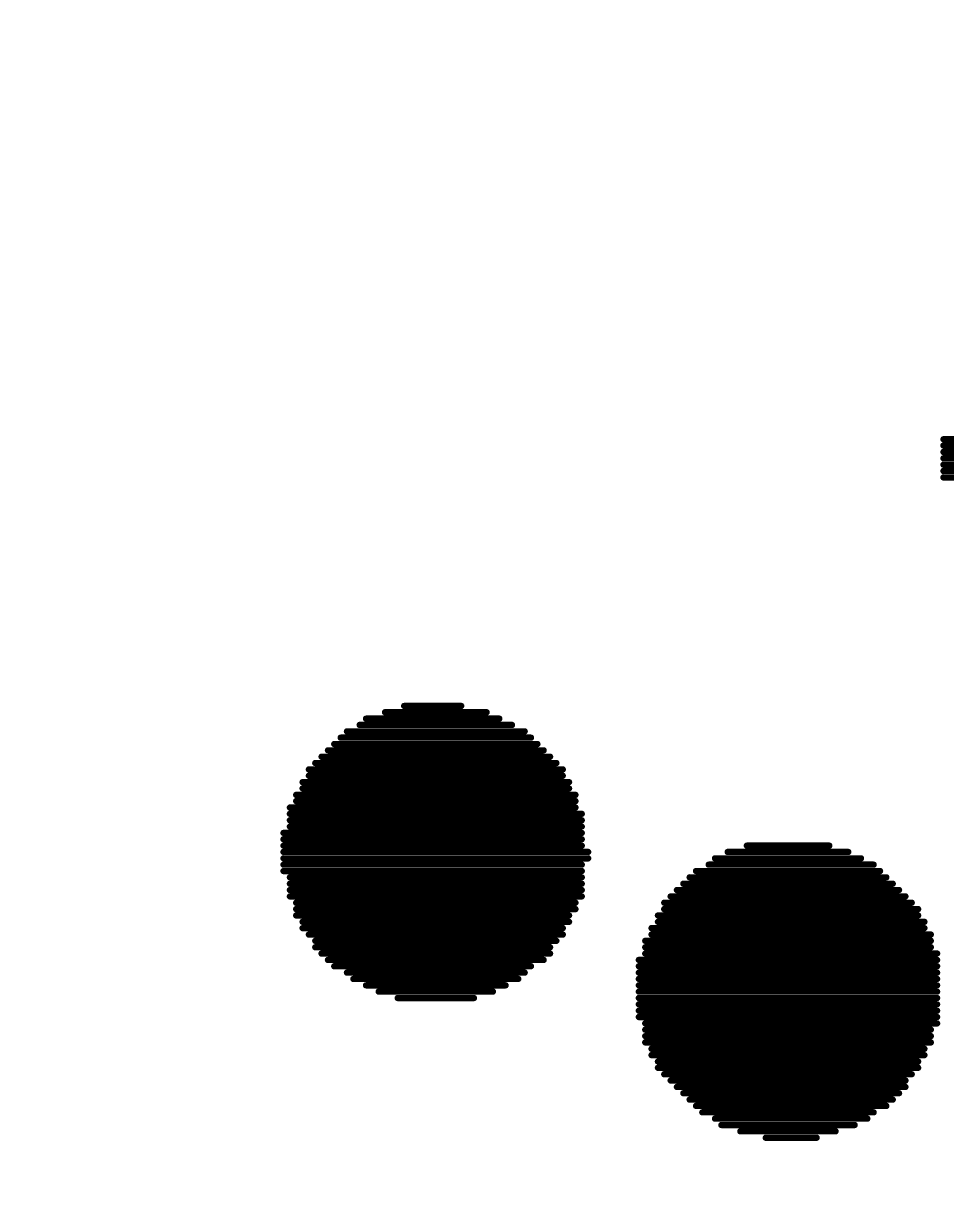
# Model space of a CAD drawing. Header units: millimetres. Extents: x -46.4 to 46.4, y -47.3 to 46.4.
# Drawn here: x -20.061 to -19.138, y -1.382 to -0.213 of the extents above; entities that cross this region are included whole.
import ezdxf

# ---------------------------------------------------------------- set-up
doc = ezdxf.new("R2010")
doc.units = ezdxf.units.MM
doc.layers.add('BottomOverlay', color=54, linetype='Continuous')
doc.layers.add('Mechanical1', color=6, linetype='Continuous')

# ---------------------------------------------------------------- blocks, each defined once
blk = doc.blocks.new('________2')
at = {"layer": 'BottomOverlay', "const_width": 0.00635}
for points in [[(4.8593, -3.6293), (5.1577, -3.6293)], [(4.8593, -3.6356), (5.1641, -3.6356)], [(4.8593, -3.642), (5.1641, -3.642)], [(4.8593, -3.6483), (5.1641, -3.6483)], [(4.8593, -3.6547), (5.1641, -3.6547)], [(4.8593, -3.661), (5.1641, -3.661)], [(4.8593, -3.6674), (5.1577, -3.6674)], [(4.3005, -3.9023), (4.4021, -3.9023)], [(4.3195, -3.896), (4.3767, -3.896)], [(4.2751, -3.915), (4.4275, -3.915)], [(4.2814, -3.9087), (4.4148, -3.9087)], [(4.256, -3.9277), (4.4465, -3.9277)], [(4.2624, -3.9214), (4.4402, -3.9214)], [(4.2433, -3.9404), (4.4592, -3.9404)], [(4.2497, -3.9341), (4.4529, -3.9341)], [(4.237, -3.9468), (4.4656, -3.9468)], [(4.2243, -3.9595), (4.4783, -3.9595)], [(4.2306, -3.9531), (4.4719, -3.9531)], [(4.2179, -3.9722), (4.4846, -3.9722)], [(4.2243, -3.9658), (4.4783, -3.9658)], [(4.2116, -3.9849), (4.491, -3.9849)], [(4.2179, -3.9785), (4.4846, -3.9785)], [(4.2052, -3.9976), (4.491, -3.9976)], [(4.2116, -3.9912), (4.491, -3.9912)], [(4.2052, -4.0039), (4.4973, -4.0039)], [(4.2052, -4.0103), (4.4973, -4.0103)], [(4.2052, -4.0166), (4.4973, -4.0166)], [(4.1989, -4.023), (4.4973, -4.023)], [(4.1989, -4.0293), (4.4973, -4.0293)], [(4.1989, -4.0357), (4.4973, -4.0357)], [(4.1989, -4.042), (4.5037, -4.042)], [(4.6434, -4.042), (4.764, -4.042)], [(4.6624, -4.0357), (4.745, -4.0357)], [(4.1989, -4.0484), (4.5037, -4.0484)], [(4.1989, -4.0547), (4.4973, -4.0547)], [(4.6243, -4.0547), (4.7894, -4.0547)], [(4.6307, -4.0484), (4.7767, -4.0484)], [(4.1989, -4.0611), (4.4973, -4.0611)], [(4.2052, -4.0674), (4.4973, -4.0674)], [(4.6053, -4.0674), (4.8021, -4.0674)], [(4.6116, -4.0611), (4.7958, -4.0611)], [(4.2052, -4.0738), (4.4973, -4.0738)], [(4.2052, -4.0801), (4.4973, -4.0801)], [(4.5926, -4.0801), (4.8148, -4.0801)], [(4.5989, -4.0738), (4.8085, -4.0738)], [(4.2052, -4.0865), (4.4973, -4.0865)], [(4.5862, -4.0865), (4.8212, -4.0865)], [(4.2116, -4.0928), (4.491, -4.0928)], [(4.2116, -4.0992), (4.491, -4.0992)], [(4.5799, -4.0928), (4.8275, -4.0928)], [(4.5799, -4.0992), (4.8339, -4.0992)], [(4.2116, -4.1055), (4.4846, -4.1055)], [(4.2179, -4.1119), (4.4846, -4.1119)], [(4.5735, -4.1055), (4.8339, -4.1055)], [(4.5735, -4.1119), (4.8402, -4.1119)], [(4.2179, -4.1182), (4.4783, -4.1182)], [(4.2243, -4.1246), (4.4783, -4.1246)], [(4.5672, -4.1182), (4.8402, -4.1182)], [(4.5672, -4.1246), (4.8466, -4.1246)], [(4.2306, -4.1309), (4.4719, -4.1309)], [(4.2306, -4.1373), (4.4656, -4.1373)], [(4.5608, -4.1309), (4.8466, -4.1309)], [(4.5608, -4.1373), (4.8466, -4.1373)], [(4.237, -4.1436), (4.4656, -4.1436)], [(4.2433, -4.15), (4.4592, -4.15)], [(4.5545, -4.15), (4.8529, -4.15)], [(4.5608, -4.1436), (4.8529, -4.1436)], [(4.2497, -4.1563), (4.4465, -4.1563)], [(4.2624, -4.1627), (4.4402, -4.1627)], [(4.5545, -4.1563), (4.8529, -4.1563)], [(4.5545, -4.1627), (4.8529, -4.1627)], [(4.2687, -4.169), (4.4338, -4.169)], [(4.5545, -4.169), (4.8529, -4.169)], [(4.2814, -4.1754), (4.4211, -4.1754)], [(4.2941, -4.1817), (4.4084, -4.1817)], [(4.5545, -4.1754), (4.8529, -4.1754)], [(4.5545, -4.1817), (4.8529, -4.1817)], [(4.3132, -4.1881), (4.3894, -4.1881)], [(4.5545, -4.1881), (4.8529, -4.1881)], [(4.5545, -4.1944), (4.8529, -4.1944)], [(4.5545, -4.2008), (4.8529, -4.2008)], [(4.5545, -4.2071), (4.8529, -4.2071)], [(4.5608, -4.2135), (4.8529, -4.2135)], [(4.5608, -4.2198), (4.8466, -4.2198)], [(4.5608, -4.2262), (4.8466, -4.2262)], [(4.5608, -4.2325), (4.8466, -4.2325)], [(4.5672, -4.2389), (4.8402, -4.2389)], [(4.5672, -4.2452), (4.8402, -4.2452)], [(4.5735, -4.2516), (4.8339, -4.2516)], [(4.5735, -4.2579), (4.8339, -4.2579)], [(4.5799, -4.2643), (4.8275, -4.2643)], [(4.5862, -4.2706), (4.8212, -4.2706)], [(4.5926, -4.277), (4.8212, -4.277)], [(4.5989, -4.2833), (4.8148, -4.2833)], [(4.6053, -4.2897), (4.8085, -4.2897)], [(4.6116, -4.296), (4.8021, -4.296)], [(4.618, -4.3024), (4.7894, -4.3024)], [(4.6307, -4.3087), (4.7831, -4.3087)], [(4.637, -4.3151), (4.7704, -4.3151)], [(4.6561, -4.3214), (4.7513, -4.3214)], [(4.6815, -4.3278), (4.7323, -4.3278)]]:
    blk.add_lwpolyline(points, dxfattribs=at)
at = {"layer": 'BottomOverlay', "const_width": 0.00317}
for points in [[(4.8577, -3.6293, 1), (4.8609, -3.6293, 1)], [(4.8577, -3.6356, 1), (4.8609, -3.6356, 1)], [(4.8577, -3.642, 1), (4.8609, -3.642, 1)], [(4.8577, -3.6483, 1), (4.8609, -3.6483, 1)], [(4.8577, -3.6547, 1), (4.8609, -3.6547, 1)], [(4.8577, -3.661, 1), (4.8609, -3.661, 1)], [(4.8577, -3.6674, 1), (4.8609, -3.6674, 1)], [(4.2989, -3.9023, 1), (4.3021, -3.9023, 1)], [(4.318, -3.896, 1), (4.3211, -3.896, 1)], [(4.3751, -3.896, 1), (4.3783, -3.896, 1)], [(4.4005, -3.9023, 1), (4.4037, -3.9023, 1)], [(4.2735, -3.915, 1), (4.2767, -3.915, 1)], [(4.2799, -3.9087, 1), (4.283, -3.9087, 1)], [(4.4132, -3.9087, 1), (4.4164, -3.9087, 1)], [(4.4259, -3.915, 1), (4.4291, -3.915, 1)], [(4.2545, -3.9277, 1), (4.2576, -3.9277, 1)], [(4.2608, -3.9214, 1), (4.264, -3.9214, 1)], [(4.4386, -3.9214, 1), (4.4418, -3.9214, 1)], [(4.445, -3.9277, 1), (4.4481, -3.9277, 1)], [(4.2418, -3.9404, 1), (4.2449, -3.9404, 1)], [(4.2481, -3.9341, 1), (4.2513, -3.9341, 1)], [(4.4513, -3.9341, 1), (4.4545, -3.9341, 1)], [(4.4577, -3.9404, 1), (4.4608, -3.9404, 1)], [(4.2354, -3.9468, 1), (4.2386, -3.9468, 1)], [(4.464, -3.9468, 1), (4.4672, -3.9468, 1)], [(4.2227, -3.9595, 1), (4.2259, -3.9595, 1)], [(4.2291, -3.9531, 1), (4.2322, -3.9531, 1)], [(4.4704, -3.9531, 1), (4.4735, -3.9531, 1)], [(4.4767, -3.9595, 1), (4.4799, -3.9595, 1)], [(4.2164, -3.9722, 1), (4.2195, -3.9722, 1)], [(4.2227, -3.9658, 1), (4.2259, -3.9658, 1)], [(4.4767, -3.9658, 1), (4.4799, -3.9658, 1)], [(4.4831, -3.9722, 1), (4.4862, -3.9722, 1)], [(4.21, -3.9849, 1), (4.2132, -3.9849, 1)], [(4.2164, -3.9785, 1), (4.2195, -3.9785, 1)], [(4.4831, -3.9785, 1), (4.4862, -3.9785, 1)], [(4.4894, -3.9849, 1), (4.4926, -3.9849, 1)], [(4.2037, -3.9976, 1), (4.2068, -3.9976, 1)], [(4.21, -3.9912, 1), (4.2132, -3.9912, 1)], [(4.4894, -3.9912, 1), (4.4926, -3.9912, 1)], [(4.4894, -3.9976, 1), (4.4926, -3.9976, 1)], [(4.2037, -4.0039, 1), (4.2068, -4.0039, 1)], [(4.2037, -4.0103, 1), (4.2068, -4.0103, 1)], [(4.4958, -4.0039, 1), (4.4989, -4.0039, 1)], [(4.4958, -4.0103, 1), (4.4989, -4.0103, 1)], [(4.2037, -4.0166, 1), (4.2068, -4.0166, 1)], [(4.4958, -4.0166, 1), (4.4989, -4.0166, 1)], [(4.1973, -4.023, 1), (4.2005, -4.023, 1)], [(4.1973, -4.0293, 1), (4.2005, -4.0293, 1)], [(4.4958, -4.023, 1), (4.4989, -4.023, 1)], [(4.4958, -4.0293, 1), (4.4989, -4.0293, 1)], [(4.1973, -4.0357, 1), (4.2005, -4.0357, 1)], [(4.1973, -4.042, 1), (4.2005, -4.042, 1)], [(4.4958, -4.0357, 1), (4.4989, -4.0357, 1)], [(4.5021, -4.042, 1), (4.5053, -4.042, 1)], [(4.6418, -4.042, 1), (4.645, -4.042, 1)], [(4.6609, -4.0357, 1), (4.664, -4.0357, 1)], [(4.7434, -4.0357, 1), (4.7466, -4.0357, 1)], [(4.7625, -4.042, 1), (4.7656, -4.042, 1)], [(4.1973, -4.0484, 1), (4.2005, -4.0484, 1)], [(4.1973, -4.0547, 1), (4.2005, -4.0547, 1)], [(4.4958, -4.0547, 1), (4.4989, -4.0547, 1)], [(4.5021, -4.0484, 1), (4.5053, -4.0484, 1)], [(4.6228, -4.0547, 1), (4.6259, -4.0547, 1)], [(4.6291, -4.0484, 1), (4.6323, -4.0484, 1)], [(4.7752, -4.0484, 1), (4.7783, -4.0484, 1)], [(4.7879, -4.0547, 1), (4.791, -4.0547, 1)], [(4.1973, -4.0611, 1), (4.2005, -4.0611, 1)], [(4.2037, -4.0674, 1), (4.2068, -4.0674, 1)], [(4.4958, -4.0611, 1), (4.4989, -4.0611, 1)], [(4.4958, -4.0674, 1), (4.4989, -4.0674, 1)], [(4.6037, -4.0674, 1), (4.6069, -4.0674, 1)], [(4.6101, -4.0611, 1), (4.6132, -4.0611, 1)], [(4.7942, -4.0611, 1), (4.7974, -4.0611, 1)], [(4.8006, -4.0674, 1), (4.8037, -4.0674, 1)], [(4.2037, -4.0738, 1), (4.2068, -4.0738, 1)], [(4.2037, -4.0801, 1), (4.2068, -4.0801, 1)], [(4.4958, -4.0738, 1), (4.4989, -4.0738, 1)], [(4.4958, -4.0801, 1), (4.4989, -4.0801, 1)], [(4.591, -4.0801, 1), (4.5942, -4.0801, 1)], [(4.5974, -4.0738, 1), (4.6005, -4.0738, 1)], [(4.8069, -4.0738, 1), (4.8101, -4.0738, 1)], [(4.8133, -4.0801, 1), (4.8164, -4.0801, 1)], [(4.2037, -4.0865, 1), (4.2068, -4.0865, 1)], [(4.4958, -4.0865, 1), (4.4989, -4.0865, 1)], [(4.5847, -4.0865, 1), (4.5878, -4.0865, 1)], [(4.8196, -4.0865, 1), (4.8228, -4.0865, 1)], [(4.21, -4.0928, 1), (4.2132, -4.0928, 1)], [(4.21, -4.0992, 1), (4.2132, -4.0992, 1)], [(4.4894, -4.0928, 1), (4.4926, -4.0928, 1)], [(4.4894, -4.0992, 1), (4.4926, -4.0992, 1)], [(4.5783, -4.0928, 1), (4.5815, -4.0928, 1)], [(4.5783, -4.0992, 1), (4.5815, -4.0992, 1)], [(4.826, -4.0928, 1), (4.8291, -4.0928, 1)], [(4.8323, -4.0992, 1), (4.8355, -4.0992, 1)], [(4.21, -4.1055, 1), (4.2132, -4.1055, 1)], [(4.2164, -4.1119, 1), (4.2195, -4.1119, 1)], [(4.4831, -4.1055, 1), (4.4862, -4.1055, 1)], [(4.4831, -4.1119, 1), (4.4862, -4.1119, 1)], [(4.572, -4.1055, 1), (4.5751, -4.1055, 1)], [(4.572, -4.1119, 1), (4.5751, -4.1119, 1)], [(4.8323, -4.1055, 1), (4.8355, -4.1055, 1)], [(4.8387, -4.1119, 1), (4.8418, -4.1119, 1)], [(4.2164, -4.1182, 1), (4.2195, -4.1182, 1)], [(4.2227, -4.1246, 1), (4.2259, -4.1246, 1)], [(4.4767, -4.1182, 1), (4.4799, -4.1182, 1)], [(4.4767, -4.1246, 1), (4.4799, -4.1246, 1)], [(4.5656, -4.1182, 1), (4.5688, -4.1182, 1)], [(4.5656, -4.1246, 1), (4.5688, -4.1246, 1)], [(4.8387, -4.1182, 1), (4.8418, -4.1182, 1)], [(4.845, -4.1246, 1), (4.8482, -4.1246, 1)], [(4.2291, -4.1309, 1), (4.2322, -4.1309, 1)], [(4.2291, -4.1373, 1), (4.2322, -4.1373, 1)], [(4.464, -4.1373, 1), (4.4672, -4.1373, 1)], [(4.4704, -4.1309, 1), (4.4735, -4.1309, 1)], [(4.5593, -4.1309, 1), (4.5624, -4.1309, 1)], [(4.5593, -4.1373, 1), (4.5624, -4.1373, 1)], [(4.845, -4.1309, 1), (4.8482, -4.1309, 1)], [(4.845, -4.1373, 1), (4.8482, -4.1373, 1)], [(4.2354, -4.1436, 1), (4.2386, -4.1436, 1)], [(4.2418, -4.15, 1), (4.2449, -4.15, 1)], [(4.4577, -4.15, 1), (4.4608, -4.15, 1)], [(4.464, -4.1436, 1), (4.4672, -4.1436, 1)], [(4.5529, -4.15, 1), (4.5561, -4.15, 1)], [(4.5593, -4.1436, 1), (4.5624, -4.1436, 1)], [(4.8514, -4.1436, 1), (4.8545, -4.1436, 1)], [(4.8514, -4.15, 1), (4.8545, -4.15, 1)], [(4.2481, -4.1563, 1), (4.2513, -4.1563, 1)], [(4.2608, -4.1627, 1), (4.264, -4.1627, 1)], [(4.4386, -4.1627, 1), (4.4418, -4.1627, 1)], [(4.445, -4.1563, 1), (4.4481, -4.1563, 1)], [(4.5529, -4.1563, 1), (4.5561, -4.1563, 1)], [(4.5529, -4.1627, 1), (4.5561, -4.1627, 1)], [(4.8514, -4.1563, 1), (4.8545, -4.1563, 1)], [(4.8514, -4.1627, 1), (4.8545, -4.1627, 1)], [(4.2672, -4.169, 1), (4.2703, -4.169, 1)], [(4.4323, -4.169, 1), (4.4354, -4.169, 1)], [(4.5529, -4.169, 1), (4.5561, -4.169, 1)], [(4.8514, -4.169, 1), (4.8545, -4.169, 1)], [(4.2799, -4.1754, 1), (4.283, -4.1754, 1)], [(4.2926, -4.1817, 1), (4.2957, -4.1817, 1)], [(4.4069, -4.1817, 1), (4.41, -4.1817, 1)], [(4.4196, -4.1754, 1), (4.4227, -4.1754, 1)], [(4.5529, -4.1754, 1), (4.5561, -4.1754, 1)], [(4.5529, -4.1817, 1), (4.5561, -4.1817, 1)], [(4.8514, -4.1754, 1), (4.8545, -4.1754, 1)], [(4.8514, -4.1817, 1), (4.8545, -4.1817, 1)], [(4.3116, -4.1881, 1), (4.3148, -4.1881, 1)], [(4.3878, -4.1881, 1), (4.391, -4.1881, 1)], [(4.5529, -4.1881, 1), (4.5561, -4.1881, 1)], [(4.5529, -4.1944, 1), (4.5561, -4.1944, 1)], [(4.8514, -4.1881, 1), (4.8545, -4.1881, 1)], [(4.8514, -4.1944, 1), (4.8545, -4.1944, 1)], [(4.5529, -4.2008, 1), (4.5561, -4.2008, 1)], [(4.5529, -4.2071, 1), (4.5561, -4.2071, 1)], [(4.8514, -4.2008, 1), (4.8545, -4.2008, 1)], [(4.8514, -4.2071, 1), (4.8545, -4.2071, 1)], [(4.5593, -4.2135, 1), (4.5624, -4.2135, 1)], [(4.5593, -4.2198, 1), (4.5624, -4.2198, 1)], [(4.845, -4.2198, 1), (4.8482, -4.2198, 1)], [(4.8514, -4.2135, 1), (4.8545, -4.2135, 1)], [(4.5593, -4.2262, 1), (4.5624, -4.2262, 1)], [(4.5593, -4.2325, 1), (4.5624, -4.2325, 1)], [(4.845, -4.2262, 1), (4.8482, -4.2262, 1)], [(4.845, -4.2325, 1), (4.8482, -4.2325, 1)], [(4.5656, -4.2389, 1), (4.5688, -4.2389, 1)], [(4.8387, -4.2389, 1), (4.8418, -4.2389, 1)], [(4.5656, -4.2452, 1), (4.5688, -4.2452, 1)], [(4.572, -4.2516, 1), (4.5751, -4.2516, 1)], [(4.8323, -4.2516, 1), (4.8355, -4.2516, 1)], [(4.8387, -4.2452, 1), (4.8418, -4.2452, 1)], [(4.572, -4.2579, 1), (4.5751, -4.2579, 1)], [(4.5783, -4.2643, 1), (4.5815, -4.2643, 1)], [(4.826, -4.2643, 1), (4.8291, -4.2643, 1)], [(4.8323, -4.2579, 1), (4.8355, -4.2579, 1)], [(4.5847, -4.2706, 1), (4.5878, -4.2706, 1)], [(4.591, -4.277, 1), (4.5942, -4.277, 1)], [(4.8196, -4.2706, 1), (4.8228, -4.2706, 1)], [(4.8196, -4.277, 1), (4.8228, -4.277, 1)], [(4.5974, -4.2833, 1), (4.6005, -4.2833, 1)], [(4.6037, -4.2897, 1), (4.6069, -4.2897, 1)], [(4.8069, -4.2897, 1), (4.8101, -4.2897, 1)], [(4.8133, -4.2833, 1), (4.8164, -4.2833, 1)], [(4.6101, -4.296, 1), (4.6132, -4.296, 1)], [(4.6164, -4.3024, 1), (4.6196, -4.3024, 1)], [(4.7879, -4.3024, 1), (4.791, -4.3024, 1)], [(4.8006, -4.296, 1), (4.8037, -4.296, 1)], [(4.6291, -4.3087, 1), (4.6323, -4.3087, 1)], [(4.7815, -4.3087, 1), (4.7847, -4.3087, 1)], [(4.6355, -4.3151, 1), (4.6386, -4.3151, 1)], [(4.6545, -4.3214, 1), (4.6577, -4.3214, 1)], [(4.7498, -4.3214, 1), (4.7529, -4.3214, 1)], [(4.7688, -4.3151, 1), (4.772, -4.3151, 1)], [(4.6799, -4.3278, 1), (4.6831, -4.3278, 1)], [(4.7307, -4.3278, 1), (4.7339, -4.3278, 1)]]:
    blk.add_lwpolyline(points, format="xyb", close=True, dxfattribs=at)

msp = doc.modelspace()

# ---------------------------------------------------------------- linework, layer by layer
at = {"layer": 'BottomOverlay', "const_width": 0.508}
msp.add_lwpolyline([(-12.3943, -8.4487, -0.221527), (-28.929, -0.9392)], format="xyb", dxfattribs=at)
at = {"layer": 'Mechanical1', "const_width": 0.254}
msp.add_lwpolyline([(0, -46.2567, -0.414214), (-46.2567, 0)], format="xyb", dxfattribs=at)

# ---------------------------------------------------------------- block references
at = {"rotation": 360}
msp.add_blockref('________2', (-24, 3), dxfattribs=at)

doc.saveas('drawing.dxf')
